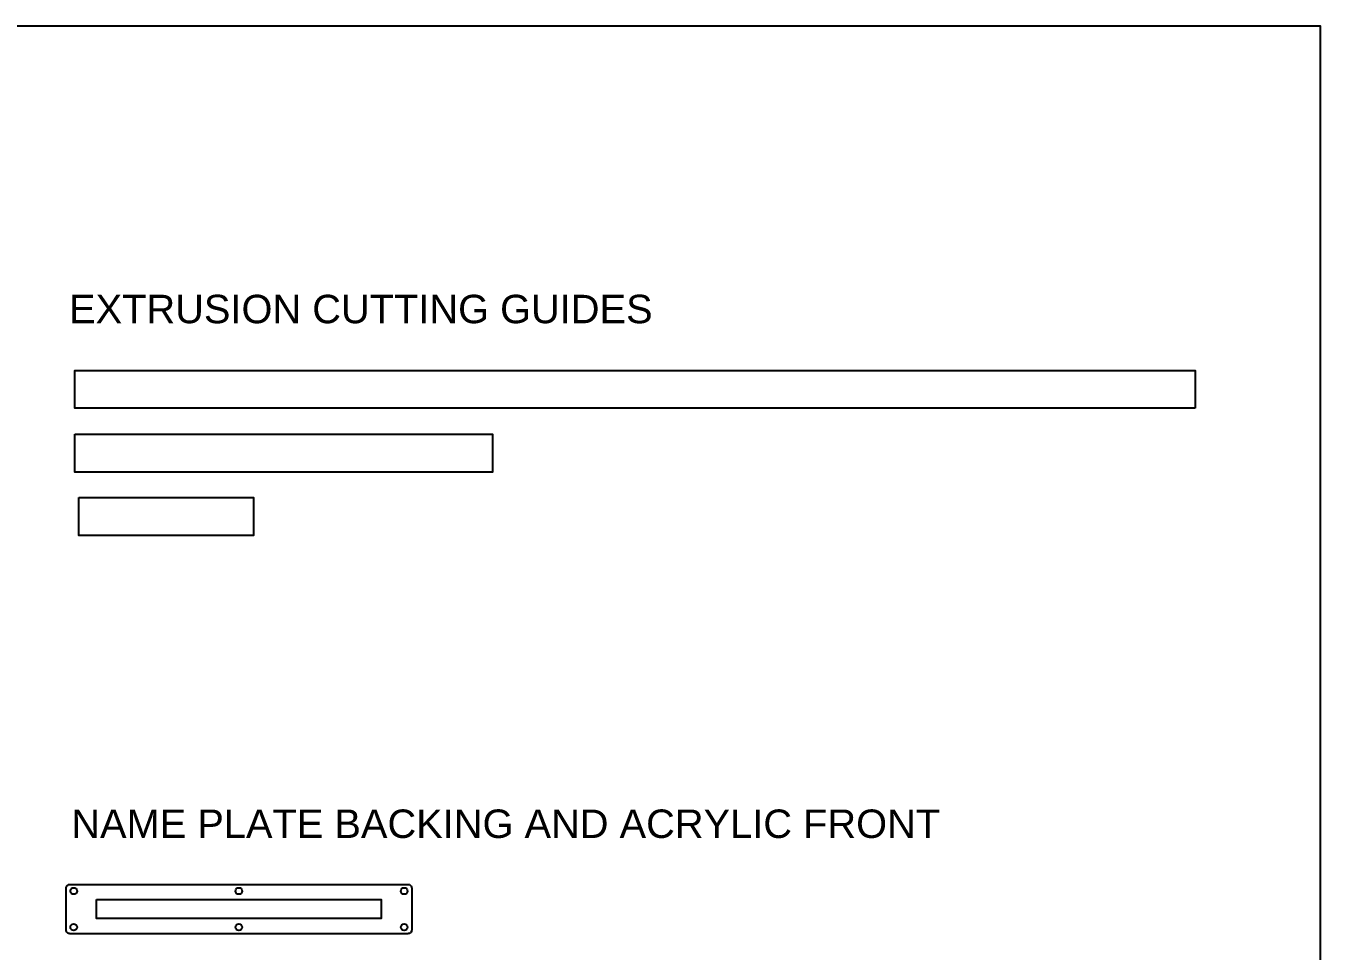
# Model space of a CAD drawing. Header units: inches. Extents: x 648 to 3272, y 480 to 1426.
# Drawn here: x 2591 to 3272, y 938 to 1426 of the extents above; entities that cross this region are included whole.
import ezdxf

# ---------------------------------------------------------------- set-up
doc = ezdxf.new("R2010")
doc.units = ezdxf.units.IN
doc.header["$MEASUREMENT"] = 0
doc.layers.add('DEFAULT_LAYER', color=1, linetype='Continuous', true_color=0xff0000)
doc.styles.add('textstyle23', font='')
doc.styles.get('textstyle23').set_extended_font_data('Arial')

msp = doc.modelspace()

# ---------------------------------------------------------------- linework, layer by layer
at = {"color": 3, "true_color": 0x00ff00}
msp.add_lwpolyline([(1091.51, 1425.57), (3272.31, 1425.57), (3272.31, 480.1), (1091.51, 480.1)], close=True, dxfattribs=at)
at = {"color": 1, "true_color": 0xff0000}
for points in [[(3206.42, 1224.07), (2616.42, 1224.07), (2616.42, 1244.07), (3206.42, 1244.07)], [(2616.42, 1210.48), (2836.42, 1210.48), (2836.42, 1190.48), (2616.42, 1190.48)]]:
    msp.add_lwpolyline(points, close=True, dxfattribs=at)
at = {"color": 1}
msp.add_lwpolyline([(2618.59, 1177.04), (2710.59, 1177.04), (2710.59, 1157.04), (2618.59, 1157.04)], close=True, dxfattribs=at)
msp.add_lwpolyline([(2613.9, 973.24), (2791.9, 973.24, -0.414214), (2793.9, 971.24), (2793.9, 949.24, -0.414214), (2791.9, 947.24), (2613.9, 947.24, -0.414214), (2611.9, 949.24), (2611.9, 971.24, -0.414214)], format="xyb", close=True, dxfattribs=at)
at = {"color": 3}
msp.add_lwpolyline([(2627.9, 965.24), (2777.9, 965.24), (2777.9, 955.24), (2627.9, 955.24)], close=True, dxfattribs=at)
at = {"color": 1}
for centre in [(2615.9, 969.74), (2702.9, 969.74), (2789.9, 969.74), (2615.9, 950.74), (2702.9, 950.74), (2789.9, 950.74)]:
    msp.add_circle(centre, 1.75, dxfattribs=at)

# ---------------------------------------------------------------- texts
at = {"layer": 'DEFAULT_LAYER', "color": 3, "linetype": 'Continuous', "true_color": 0x00ff00, "char_height": 15, "width": 910.488, "attachment_point": 1, "style": 'textstyle23'}
for s, insert in [('EXTRUSION CUTTING GUIDES', (2613.46, 1283.89)), ('NAME PLATE BACKING AND ACRYLIC FRONT', (2614.64, 1012.68))]:
    msp.add_mtext(s, dxfattribs=dict(at, insert=insert))

doc.saveas('drawing.dxf')
